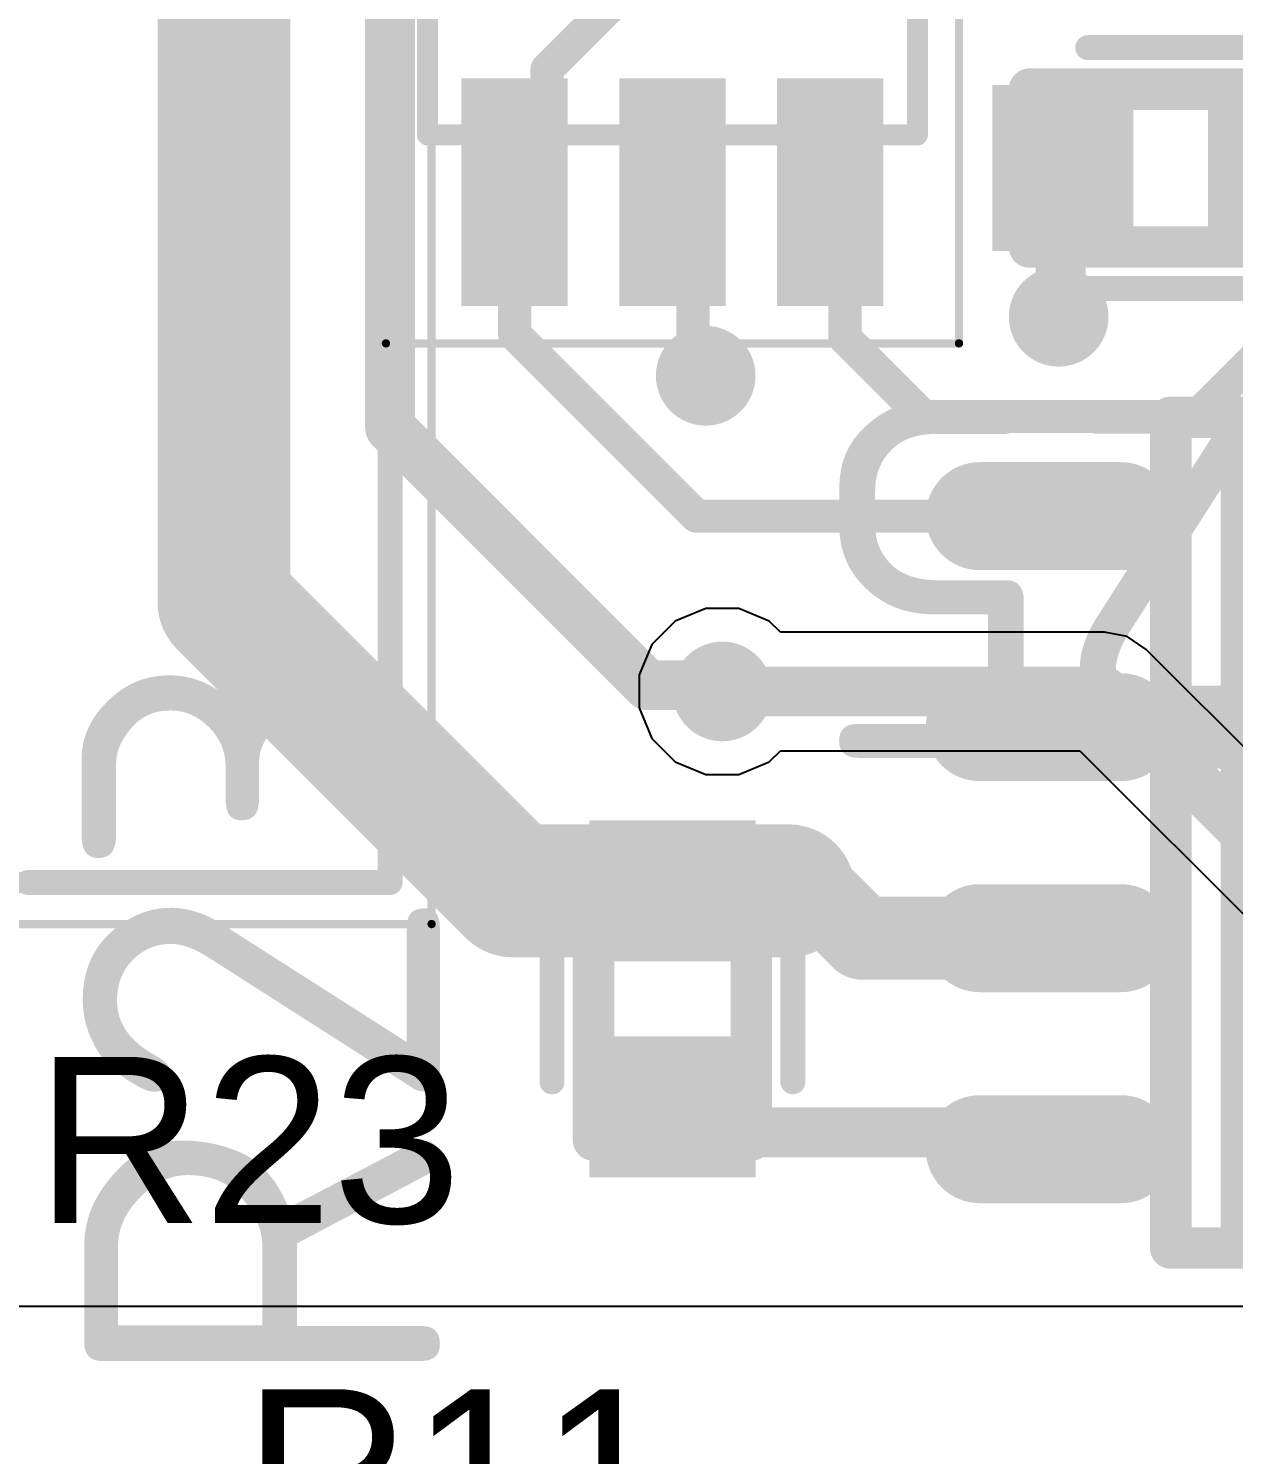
# Model space of a CAD drawing. Header units: inches. Extents: x -1.5 to 75.1, y -0.1 to 70.1.
# Drawn here: x 15.12 to 22.38, y 44.61 to 53.19 of the extents above; entities that cross this region are included whole.
import ezdxf

# ---------------------------------------------------------------- set-up
doc = ezdxf.new("R2010")
doc.units = ezdxf.units.IN
for name, color, linetype in [('Assembly Notes', 56, 'Continuous'), ('Bottom Layer', 5, 'Continuous'), ('Mechanical 13', 56, 'Continuous'), ('Mechanical 15', 56, 'Continuous'), ('Top Layer', 1, 'Continuous'), ('Top Overlay', 2, 'Continuous'), ('Top Paste', 8, 'Continuous'), ('Top Solder', 216, 'Continuous'), ('Via Holes', 16, 'Continuous')]:
    doc.layers.add(name, color=color, linetype=linetype)
doc.styles.add('Arial', font='', dxfattribs={"height": 0.2})
doc.styles.add('GOST type B', font='', dxfattribs={"height": 0.2})
doc.styles.get('Arial').set_extended_font_data('Arial')
doc.styles.get('GOST type B').set_extended_font_data('GOST type B')

# ---------------------------------------------------------------- blocks, each defined once
blk = doc.blocks.new('0603R_102')
at = {"layer": 'Top Layer'}
for points in [[(-1.05, -0.475), (-1.05, 0.475), (-0.25, 0.475), (-0.25, -0.475)], [(0.25, -0.475), (0.25, 0.475), (1.05, 0.475), (1.05, -0.475)]]:
    blk.add_hatch(color=1, dxfattribs=at).paths.add_polyline_path(points)
at = {"layer": 'Top Paste'}
for points in [[(-1.05, -0.475), (-1.05, 0.475), (-0.25, 0.475), (-0.25, -0.475)], [(0.25, -0.475), (0.25, 0.475), (1.05, 0.475), (1.05, -0.475)]]:
    blk.add_hatch(color=8, dxfattribs=at).paths.add_polyline_path(points)
at = {"layer": 'Top Solder'}
for points in [[(-1.075, -0.5), (-1.075, 0.5), (-0.225, 0.5), (-0.225, -0.5)], [(0.225, -0.5), (0.225, 0.5), (1.075, 0.5), (1.075, -0.5)]]:
    blk.add_hatch(color=216, dxfattribs=at).paths.add_polyline_path(points)
at = {"layer": 'Assembly Notes'}
for points in [[(-0.85, 0.475, 0.25, 0.25, 0), (-0.85, -0.475, 0.25, 0.25, 0)], [(0.85, 0.475, 0.25, 0.25, 0), (-0.85, 0.475, 0.25, 0.25, 0)], [(0.85, 0.475, 0.25, 0.25, 0), (0.85, -0.475, 0.25, 0.25, 0)], [(0.85, -0.475, 0.25, 0.25, 0), (-0.85, -0.475, 0.25, 0.25, 0)]]:
    blk.add_lwpolyline(points, format="xyseb", dxfattribs=at)
for points in [[(-0.9125, 0.475, 0.125, 0.125, 1), (-0.7875, 0.475, 0.125, 0.125, 1)], [(-0.9125, 0.475, 0.125, 0.125, 1), (-0.7875, 0.475, 0.125, 0.125, 1)], [(0.7875, 0.475, 0.125, 0.125, 1), (0.9125, 0.475, 0.125, 0.125, 1)], [(0.7875, 0.475, 0.125, 0.125, 1), (0.9125, 0.475, 0.125, 0.125, 1)], [(-0.9125, -0.475, 0.125, 0.125, 1), (-0.7875, -0.475, 0.125, 0.125, 1)], [(-0.9125, -0.475, 0.125, 0.125, 1), (-0.7875, -0.475, 0.125, 0.125, 1)], [(0.7875, -0.475, 0.125, 0.125, 1), (0.9125, -0.475, 0.125, 0.125, 1)], [(0.7875, -0.475, 0.125, 0.125, 1), (0.9125, -0.475, 0.125, 0.125, 1)]]:
    blk.add_lwpolyline(points, format="xyseb", close=True, dxfattribs=at)
at = {"layer": 'Top Overlay'}
for points in [[(0.5, 0.725, 0.15, 0.15, 0), (-0.5, 0.725, 0.15, 0.15, 0)], [(0.5, -0.725, 0.15, 0.15, 0), (-0.5, -0.725, 0.15, 0.15, 0)]]:
    blk.add_lwpolyline(points, format="xyseb", dxfattribs=at)
for points in [[(-0.5375, 0.725, 0.075, 0.075, 1), (-0.4625, 0.725, 0.075, 0.075, 1)], [(0.4625, 0.725, 0.075, 0.075, 1), (0.5375, 0.725, 0.075, 0.075, 1)], [(-0.5375, -0.725, 0.075, 0.075, 1), (-0.4625, -0.725, 0.075, 0.075, 1)], [(0.4625, -0.725, 0.075, 0.075, 1), (0.5375, -0.725, 0.075, 0.075, 1)]]:
    blk.add_lwpolyline(points, format="xyseb", close=True, dxfattribs=at)
at = {"layer": 'Assembly Notes', "style": 'GOST type B'}
blk.add_text('R25', height=2.15, dxfattribs=at).set_placement((-2.4, 1.4))
blk = doc.blocks.new('SO_23_5_104')
at = {"layer": 'Top Layer'}
for points in [[(-1.805, 1.245), (-0.485, 1.245), (-0.485, 0.655), (-1.805, 0.655)], [(0.485, 1.245), (1.805, 1.245), (1.805, 0.655), (0.485, 0.655)], [(-1.805, 0.295), (-0.485, 0.295), (-0.485, -0.295), (-1.805, -0.295)], [(-1.805, -0.655), (-0.485, -0.655), (-0.485, -1.245), (-1.805, -1.245)], [(0.485, -0.655), (1.805, -0.655), (1.805, -1.245), (0.485, -1.245)]]:
    blk.add_hatch(color=1, dxfattribs=at).paths.add_polyline_path(points)
at = {"layer": 'Top Paste'}
for points in [[(-1.805, 1.245), (-0.485, 1.245), (-0.485, 0.655), (-1.805, 0.655)], [(0.485, 1.245), (1.805, 1.245), (1.805, 0.655), (0.485, 0.655)], [(-1.805, 0.295), (-0.485, 0.295), (-0.485, -0.295), (-1.805, -0.295)], [(-1.805, -0.655), (-0.485, -0.655), (-0.485, -1.245), (-1.805, -1.245)], [(0.485, -0.655), (1.805, -0.655), (1.805, -1.245), (0.485, -1.245)]]:
    blk.add_hatch(color=8, dxfattribs=at).paths.add_polyline_path(points)
at = {"layer": 'Top Solder'}
for points in [[(-1.83, 1.27), (-0.46, 1.27), (-0.46, 0.63), (-1.83, 0.63)], [(0.46, 1.27), (1.83, 1.27), (1.83, 0.63), (0.46, 0.63)], [(-1.83, 0.32), (-0.46, 0.32), (-0.46, -0.32), (-1.83, -0.32)], [(-1.83, -0.63), (-0.46, -0.63), (-0.46, -1.27), (-1.83, -1.27)], [(0.46, -0.63), (1.83, -0.63), (1.83, -1.27), (0.46, -1.27)]]:
    blk.add_hatch(color=216, dxfattribs=at).paths.add_polyline_path(points)
at = {"layer": 'Mechanical 13'}
for points in [[(-0.8, 1.475, 0.127, 0.127, 0), (-0.8, -1.475, 0.127, 0.127, 0)], [(-0.8, 1.475, 0.127, 0.127, 0), (0.8, 1.475, 0.127, 0.127, 0)], [(0.8, 1.475, 0.127, 0.127, 0), (0.8, -1.475, 0.127, 0.127, 0)], [(-0.8, -1.475, 0.127, 0.127, 0), (0.8, -1.475, 0.127, 0.127, 0)]]:
    blk.add_lwpolyline(points, format="xyseb", dxfattribs=at)
for points in [[(-0.8318, 1.475, 0.0635, 0.0635, 1), (-0.7683, 1.475, 0.0635, 0.0635, 1)], [(-0.8318, 1.475, 0.0635, 0.0635, 1), (-0.7683, 1.475, 0.0635, 0.0635, 1)], [(0.7683, 1.475, 0.0635, 0.0635, 1), (0.8318, 1.475, 0.0635, 0.0635, 1)], [(0.7683, 1.475, 0.0635, 0.0635, 1), (0.8318, 1.475, 0.0635, 0.0635, 1)], [(-0.8318, -1.475, 0.0635, 0.0635, 1), (-0.7683, -1.475, 0.0635, 0.0635, 1)], [(-0.8318, -1.475, 0.0635, 0.0635, 1), (-0.7683, -1.475, 0.0635, 0.0635, 1)], [(0.7683, -1.475, 0.0635, 0.0635, 1), (0.8318, -1.475, 0.0635, 0.0635, 1)], [(0.7683, -1.475, 0.0635, 0.0635, 1), (0.8318, -1.475, 0.0635, 0.0635, 1)]]:
    blk.add_lwpolyline(points, format="xyseb", close=True, dxfattribs=at)
at = {"layer": 'Mechanical 15'}
for points in [[(-2.055, 1.725, 0.05, 0.05, 0), (2.055, 1.725, 0.05, 0.05, 0)], [(-2.055, 1.725, 0.05, 0.05, 0), (-2.055, -1.725, 0.05, 0.05, 0)], [(2.055, 1.725, 0.05, 0.05, 0), (2.055, -1.725, 0.05, 0.05, 0)], [(-2.055, -1.725, 0.05, 0.05, 0), (2.055, -1.725, 0.05, 0.05, 0)]]:
    blk.add_lwpolyline(points, format="xyseb", dxfattribs=at)
for points in [[(-2.0675, 1.725, 0.025, 0.025, 1), (-2.0425, 1.725, 0.025, 0.025, 1)], [(-2.0675, 1.725, 0.025, 0.025, 1), (-2.0425, 1.725, 0.025, 0.025, 1)], [(2.0425, 1.725, 0.025, 0.025, 1), (2.0675, 1.725, 0.025, 0.025, 1)], [(2.0425, 1.725, 0.025, 0.025, 1), (2.0675, 1.725, 0.025, 0.025, 1)], [(-2.0675, -1.725, 0.025, 0.025, 1), (-2.0425, -1.725, 0.025, 0.025, 1)], [(-2.0675, -1.725, 0.025, 0.025, 1), (-2.0425, -1.725, 0.025, 0.025, 1)], [(2.0425, -1.725, 0.025, 0.025, 1), (2.0675, -1.725, 0.025, 0.025, 1)], [(2.0425, -1.725, 0.025, 0.025, 1), (2.0675, -1.725, 0.025, 0.025, 1)]]:
    blk.add_lwpolyline(points, format="xyseb", close=True, dxfattribs=at)
blk = doc.blocks.new('0603R_118')
at = {"layer": 'Top Layer'}
for points in [[(-1.05, -0.475), (-1.05, 0.475), (-0.25, 0.475), (-0.25, -0.475)], [(0.25, -0.475), (0.25, 0.475), (1.05, 0.475), (1.05, -0.475)]]:
    blk.add_hatch(color=1, dxfattribs=at).paths.add_polyline_path(points)
at = {"layer": 'Top Paste'}
for points in [[(-1.05, -0.475), (-1.05, 0.475), (-0.25, 0.475), (-0.25, -0.475)], [(0.25, -0.475), (0.25, 0.475), (1.05, 0.475), (1.05, -0.475)]]:
    blk.add_hatch(color=8, dxfattribs=at).paths.add_polyline_path(points)
at = {"layer": 'Top Solder'}
for points in [[(-1.075, -0.5), (-1.075, 0.5), (-0.225, 0.5), (-0.225, -0.5)], [(0.225, -0.5), (0.225, 0.5), (1.075, 0.5), (1.075, -0.5)]]:
    blk.add_hatch(color=216, dxfattribs=at).paths.add_polyline_path(points)
at = {"layer": 'Assembly Notes'}
for points in [[(-0.85, 0.475, 0.25, 0.25, 0), (0.85, 0.475, 0.25, 0.25, 0)], [(-0.85, 0.475, 0.25, 0.25, 0), (-0.85, -0.475, 0.25, 0.25, 0)], [(0.85, 0.475, 0.25, 0.25, 0), (0.85, -0.475, 0.25, 0.25, 0)], [(-0.85, -0.475, 0.25, 0.25, 0), (0.85, -0.475, 0.25, 0.25, 0)]]:
    blk.add_lwpolyline(points, format="xyseb", dxfattribs=at)
for points in [[(-0.9125, 0.475, 0.125, 0.125, 1), (-0.7875, 0.475, 0.125, 0.125, 1)], [(-0.9125, 0.475, 0.125, 0.125, 1), (-0.7875, 0.475, 0.125, 0.125, 1)], [(0.7875, 0.475, 0.125, 0.125, 1), (0.9125, 0.475, 0.125, 0.125, 1)], [(0.7875, 0.475, 0.125, 0.125, 1), (0.9125, 0.475, 0.125, 0.125, 1)], [(-0.9125, -0.475, 0.125, 0.125, 1), (-0.7875, -0.475, 0.125, 0.125, 1)], [(-0.9125, -0.475, 0.125, 0.125, 1), (-0.7875, -0.475, 0.125, 0.125, 1)], [(0.7875, -0.475, 0.125, 0.125, 1), (0.9125, -0.475, 0.125, 0.125, 1)], [(0.7875, -0.475, 0.125, 0.125, 1), (0.9125, -0.475, 0.125, 0.125, 1)]]:
    blk.add_lwpolyline(points, format="xyseb", close=True, dxfattribs=at)
at = {"layer": 'Top Overlay'}
for points in [[(-0.5, 0.725, 0.15, 0.15, 0), (0.5, 0.725, 0.15, 0.15, 0)], [(-0.5, -0.725, 0.15, 0.15, 0), (0.5, -0.725, 0.15, 0.15, 0)]]:
    blk.add_lwpolyline(points, format="xyseb", dxfattribs=at)
for points in [[(-0.5375, 0.725, 0.075, 0.075, 1), (-0.4625, 0.725, 0.075, 0.075, 1)], [(0.4625, 0.725, 0.075, 0.075, 1), (0.5375, 0.725, 0.075, 0.075, 1)], [(-0.5375, -0.725, 0.075, 0.075, 1), (-0.4625, -0.725, 0.075, 0.075, 1)], [(0.4625, -0.725, 0.075, 0.075, 1), (0.5375, -0.725, 0.075, 0.075, 1)]]:
    blk.add_lwpolyline(points, format="xyseb", close=True, dxfattribs=at)
at = {"layer": 'Assembly Notes', "style": 'GOST type B'}
blk.add_text('R23', height=2.15, dxfattribs=at).set_placement((-2.4, 1.4))
blk = doc.blocks.new('SOIC_8_150')
at = {"layer": 'Top Layer'}
blk.add_hatch(color=1, dxfattribs=at).paths.add_polyline_path([(-3.45, 1.605), (-3.45, 2.205), (-2, 2.205), (-2, 1.605)])
h = blk.add_hatch(color=1, dxfattribs=at)
edge = h.paths.add_edge_path()
edge.add_arc((3.15, 1.905), 0.3, 270, 450)
edge.add_line((3.15, 2.205), (2.3, 2.205))
edge.add_arc((2.3, 1.905), 0.3, 90, 270)
edge.add_line((2.3, 1.605), (3.15, 1.605))
h = blk.add_hatch(color=1, dxfattribs=at)
edge = h.paths.add_edge_path()
edge.add_arc((-2.3, 0.635), 0.3, 270, 450)
edge.add_line((-2.3, 0.935), (-3.15, 0.935))
edge.add_arc((-3.15, 0.635), 0.3, 90, 270)
edge.add_line((-3.15, 0.335), (-2.3, 0.335))
h = blk.add_hatch(color=1, dxfattribs=at)
edge = h.paths.add_edge_path()
edge.add_arc((3.15, 0.635), 0.3, 270, 450)
edge.add_line((3.15, 0.935), (2.3, 0.935))
edge.add_arc((2.3, 0.635), 0.3, 90, 270)
edge.add_line((2.3, 0.335), (3.15, 0.335))
h = blk.add_hatch(color=1, dxfattribs=at)
edge = h.paths.add_edge_path()
edge.add_arc((-2.3, -0.635), 0.3, 270, 450)
edge.add_line((-2.3, -0.335), (-3.15, -0.335))
edge.add_arc((-3.15, -0.635), 0.3, 90, 270)
edge.add_line((-3.15, -0.935), (-2.3, -0.935))
h = blk.add_hatch(color=1, dxfattribs=at)
edge = h.paths.add_edge_path()
edge.add_arc((3.15, -0.635), 0.3, 270, 450)
edge.add_line((3.15, -0.335), (2.3, -0.335))
edge.add_arc((2.3, -0.635), 0.3, 90, 270)
edge.add_line((2.3, -0.935), (3.15, -0.935))
h = blk.add_hatch(color=1, dxfattribs=at)
edge = h.paths.add_edge_path()
edge.add_arc((-2.3, -1.905), 0.3, 270, 450)
edge.add_line((-2.3, -1.605), (-3.15, -1.605))
edge.add_arc((-3.15, -1.905), 0.3, 90, 270)
edge.add_line((-3.15, -2.205), (-2.3, -2.205))
h = blk.add_hatch(color=1, dxfattribs=at)
edge = h.paths.add_edge_path()
edge.add_arc((3.15, -1.905), 0.3, 270, 450)
edge.add_line((3.15, -1.605), (2.3, -1.605))
edge.add_arc((2.3, -1.905), 0.3, 90, 270)
edge.add_line((2.3, -2.205), (3.15, -2.205))
at = {"layer": 'Top Paste'}
blk.add_hatch(color=8, dxfattribs=at).paths.add_polyline_path([(-3.45, 1.605), (-3.45, 2.205), (-2, 2.205), (-2, 1.605)])
h = blk.add_hatch(color=8, dxfattribs=at)
edge = h.paths.add_edge_path()
edge.add_arc((3.15, 1.905), 0.3, 270, 450)
edge.add_line((3.15, 2.205), (2.3, 2.205))
edge.add_arc((2.3, 1.905), 0.3, 90, 270)
edge.add_line((2.3, 1.605), (3.15, 1.605))
h = blk.add_hatch(color=8, dxfattribs=at)
edge = h.paths.add_edge_path()
edge.add_arc((-2.3, 0.635), 0.3, 270, 450)
edge.add_line((-2.3, 0.935), (-3.15, 0.935))
edge.add_arc((-3.15, 0.635), 0.3, 90, 270)
edge.add_line((-3.15, 0.335), (-2.3, 0.335))
h = blk.add_hatch(color=8, dxfattribs=at)
edge = h.paths.add_edge_path()
edge.add_arc((3.15, 0.635), 0.3, 270, 450)
edge.add_line((3.15, 0.935), (2.3, 0.935))
edge.add_arc((2.3, 0.635), 0.3, 90, 270)
edge.add_line((2.3, 0.335), (3.15, 0.335))
h = blk.add_hatch(color=8, dxfattribs=at)
edge = h.paths.add_edge_path()
edge.add_arc((-2.3, -0.635), 0.3, 270, 450)
edge.add_line((-2.3, -0.335), (-3.15, -0.335))
edge.add_arc((-3.15, -0.635), 0.3, 90, 270)
edge.add_line((-3.15, -0.935), (-2.3, -0.935))
h = blk.add_hatch(color=8, dxfattribs=at)
edge = h.paths.add_edge_path()
edge.add_arc((3.15, -0.635), 0.3, 270, 450)
edge.add_line((3.15, -0.335), (2.3, -0.335))
edge.add_arc((2.3, -0.635), 0.3, 90, 270)
edge.add_line((2.3, -0.935), (3.15, -0.935))
h = blk.add_hatch(color=8, dxfattribs=at)
edge = h.paths.add_edge_path()
edge.add_arc((-2.3, -1.905), 0.3, 270, 450)
edge.add_line((-2.3, -1.605), (-3.15, -1.605))
edge.add_arc((-3.15, -1.905), 0.3, 90, 270)
edge.add_line((-3.15, -2.205), (-2.3, -2.205))
h = blk.add_hatch(color=8, dxfattribs=at)
edge = h.paths.add_edge_path()
edge.add_arc((3.15, -1.905), 0.3, 270, 450)
edge.add_line((3.15, -1.605), (2.3, -1.605))
edge.add_arc((2.3, -1.905), 0.3, 90, 270)
edge.add_line((2.3, -2.205), (3.15, -2.205))
at = {"layer": 'Top Solder'}
blk.add_hatch(color=216, dxfattribs=at).paths.add_polyline_path([(-3.475, 1.58), (-3.475, 2.23), (-1.975, 2.23), (-1.975, 1.58)])
h = blk.add_hatch(color=216, dxfattribs=at)
edge = h.paths.add_edge_path()
edge.add_arc((3.15, 1.905), 0.325, 270, 450)
edge.add_line((3.15, 2.23), (2.3, 2.23))
edge.add_arc((2.3, 1.905), 0.325, 90, 270)
edge.add_line((2.3, 1.58), (3.15, 1.58))
h = blk.add_hatch(color=216, dxfattribs=at)
edge = h.paths.add_edge_path()
edge.add_arc((-2.3, 0.635), 0.325, 270, 450)
edge.add_line((-2.3, 0.96), (-3.15, 0.96))
edge.add_arc((-3.15, 0.635), 0.325, 90, 270)
edge.add_line((-3.15, 0.31), (-2.3, 0.31))
h = blk.add_hatch(color=216, dxfattribs=at)
edge = h.paths.add_edge_path()
edge.add_arc((3.15, 0.635), 0.325, 270, 450)
edge.add_line((3.15, 0.96), (2.3, 0.96))
edge.add_arc((2.3, 0.635), 0.325, 90, 270)
edge.add_line((2.3, 0.31), (3.15, 0.31))
h = blk.add_hatch(color=216, dxfattribs=at)
edge = h.paths.add_edge_path()
edge.add_arc((-2.3, -0.635), 0.325, 270, 450)
edge.add_line((-2.3, -0.31), (-3.15, -0.31))
edge.add_arc((-3.15, -0.635), 0.325, 90, 270)
edge.add_line((-3.15, -0.96), (-2.3, -0.96))
h = blk.add_hatch(color=216, dxfattribs=at)
edge = h.paths.add_edge_path()
edge.add_arc((3.15, -0.635), 0.325, 270, 450)
edge.add_line((3.15, -0.31), (2.3, -0.31))
edge.add_arc((2.3, -0.635), 0.325, 90, 270)
edge.add_line((2.3, -0.96), (3.15, -0.96))
h = blk.add_hatch(color=216, dxfattribs=at)
edge = h.paths.add_edge_path()
edge.add_arc((-2.3, -1.905), 0.325, 270, 450)
edge.add_line((-2.3, -1.58), (-3.15, -1.58))
edge.add_arc((-3.15, -1.905), 0.325, 90, 270)
edge.add_line((-3.15, -2.23), (-2.3, -2.23))
h = blk.add_hatch(color=216, dxfattribs=at)
edge = h.paths.add_edge_path()
edge.add_arc((3.15, -1.905), 0.325, 270, 450)
edge.add_line((3.15, -1.58), (2.3, -1.58))
edge.add_arc((2.3, -1.905), 0.325, 90, 270)
edge.add_line((2.3, -2.23), (3.15, -2.23))
at = {"layer": 'Mechanical 13'}
for points in [[(-2, 2.5, 0.25, 0.25, 0), (-2, -2.5, 0.25, 0.25, 0)], [(2, 2.5, 0.25, 0.25, 0), (-2, 2.5, 0.25, 0.25, 0)], [(2, 2.5, 0.25, 0.25, 0), (2, -2.5, 0.25, 0.25, 0)], [(2, -2.5, 0.25, 0.25, 0), (-2, -2.5, 0.25, 0.25, 0)]]:
    blk.add_lwpolyline(points, format="xyseb", dxfattribs=at)
for points in [[(-2.0625, 2.5, 0.125, 0.125, 1), (-1.9375, 2.5, 0.125, 0.125, 1)], [(-2.0625, 2.5, 0.125, 0.125, 1), (-1.9375, 2.5, 0.125, 0.125, 1)], [(1.9375, 2.5, 0.125, 0.125, 1), (2.0625, 2.5, 0.125, 0.125, 1)], [(1.9375, 2.5, 0.125, 0.125, 1), (2.0625, 2.5, 0.125, 0.125, 1)], [(-0.525, 1.525, 0.25, 0.25, 1), (-1.525, 1.525, 0.25, 0.25, 1)], [(-1.5875, 1.525, 0.125, 0.125, 1), (-1.4625, 1.525, 0.125, 0.125, 1)], [(-0.5875, 1.525, 0.125, 0.125, 1), (-0.4625, 1.525, 0.125, 0.125, 1)], [(-2.0625, -2.5, 0.125, 0.125, 1), (-1.9375, -2.5, 0.125, 0.125, 1)], [(-2.0625, -2.5, 0.125, 0.125, 1), (-1.9375, -2.5, 0.125, 0.125, 1)], [(1.9375, -2.5, 0.125, 0.125, 1), (2.0625, -2.5, 0.125, 0.125, 1)], [(1.9375, -2.5, 0.125, 0.125, 1), (2.0625, -2.5, 0.125, 0.125, 1)]]:
    blk.add_lwpolyline(points, format="xyseb", close=True, dxfattribs=at)
at = {"layer": 'Top Overlay'}
for points in [[(-2.6, 2.755, 0.25, 0.25, 1), (-2.85, 2.755, 0.25, 0.25, 1)], [(-2.9125, 2.755, 0.125, 0.125, 1), (-2.7875, 2.755, 0.125, 0.125, 1)], [(-2.6625, 2.755, 0.125, 0.125, 1), (-2.5375, 2.755, 0.125, 0.125, 1)], [(-1.65, 2.5, 0.1, 0.1, 1), (-1.55, 2.5, 0.1, 0.1, 1)], [(-1.65, 2.5, 0.1, 0.1, 1), (-1.55, 2.5, 0.1, 0.1, 1)], [(1.55, 2.5, 0.1, 0.1, 1), (1.65, 2.5, 0.1, 0.1, 1)], [(1.55, 2.5, 0.1, 0.1, 1), (1.65, 2.5, 0.1, 0.1, 1)], [(-0.3, 1.5, 0.6, 0.6, 1), (-0.9, 1.5, 0.6, 0.6, 1)], [(-1.05, 1.5, 0.3, 0.3, 1), (-0.75, 1.5, 0.3, 0.3, 1)], [(-0.45, 1.5, 0.3, 0.3, 1), (-0.15, 1.5, 0.3, 0.3, 1)], [(-1.65, -2.5, 0.1, 0.1, 1), (-1.55, -2.5, 0.1, 0.1, 1)], [(-1.65, -2.5, 0.1, 0.1, 1), (-1.55, -2.5, 0.1, 0.1, 1)], [(1.55, -2.5, 0.1, 0.1, 1), (1.65, -2.5, 0.1, 0.1, 1)], [(1.55, -2.5, 0.1, 0.1, 1), (1.65, -2.5, 0.1, 0.1, 1)]]:
    blk.add_lwpolyline(points, format="xyseb", close=True, dxfattribs=at)
for points in [[(1.6, 2.5, 0.2, 0.2, 0), (-1.6, 2.5, 0.2, 0.2, 0)], [(-1.6, 2.5, 0.2, 0.2, 0), (-1.6, -2.5, 0.2, 0.2, 0)], [(1.6, 2.5, 0.2, 0.2, 0), (1.6, -2.5, 0.2, 0.2, 0)], [(1.6, -2.5, 0.2, 0.2, 0), (-1.6, -2.5, 0.2, 0.2, 0)]]:
    blk.add_lwpolyline(points, format="xyseb", dxfattribs=at)
blk = doc.blocks.new('ECAP_SMD_6_6_6_6_164')
at = {"layer": 'Mechanical 13'}
for points in [[(3.3, 3.3, 0.127, 0.127, 0), (-2.3, 3.3, 0.127, 0.127, 0)], [(3.3, -3.3, 0.127, 0.127, 0), (3.3, 3.3, 0.127, 0.127, 0)]]:
    blk.add_lwpolyline(points, format="xyseb", dxfattribs=at)
blk.add_lwpolyline([(3.2683, 3.3, 0.0635, 0.0635, 1), (3.3318, 3.3, 0.0635, 0.0635, 1)], format="xyseb", close=True, dxfattribs=at)
blk.add_lwpolyline([(3.2683, 3.3, 0.0635, 0.0635, 1), (3.3318, 3.3, 0.0635, 0.0635, 1)], format="xyseb", close=True, dxfattribs=at)
at = {"layer": 'Mechanical 15'}
for points in [[(3.55, 3.55, 0.05, 0.05, 0), (-2.425, 3.55, 0.05, 0.05, 0)], [(3.55, 1.05, 0.05, 0.05, 0), (3.55, 3.55, 0.05, 0.05, 0)]]:
    blk.add_lwpolyline(points, format="xyseb", dxfattribs=at)
blk.add_lwpolyline([(3.5375, 3.55, 0.025, 0.025, 1), (3.5625, 3.55, 0.025, 0.025, 1)], format="xyseb", close=True, dxfattribs=at)
blk.add_lwpolyline([(3.5375, 3.55, 0.025, 0.025, 1), (3.5625, 3.55, 0.025, 0.025, 1)], format="xyseb", close=True, dxfattribs=at)
at = {"layer": 'Top Overlay'}
for points in [[(3.3, 3.3, 0.15, 0.15, 0), (-2.3, 3.3, 0.15, 0.15, 0)], [(3.3, 1.12, 0.15, 0.15, 0), (3.3, 3.3, 0.15, 0.15, 0)]]:
    blk.add_lwpolyline(points, format="xyseb", dxfattribs=at)
for points in [[(3.2625, 3.3, 0.075, 0.075, 1), (3.3375, 3.3, 0.075, 0.075, 1)], [(3.2625, 3.3, 0.075, 0.075, 1), (3.3375, 3.3, 0.075, 0.075, 1)], [(3.2625, 1.12, 0.075, 0.075, 1), (3.3375, 1.12, 0.075, 0.075, 1)]]:
    blk.add_lwpolyline(points, format="xyseb", close=True, dxfattribs=at)

msp = doc.modelspace()

# ---------------------------------------------------------------- hatches: boundary and pattern name
at = {"layer": 'Bottom Layer'}
h = msp.add_hatch(color=5, dxfattribs=at)
edge = h.paths.add_edge_path()
edge.add_arc((21.325, 51.455), 0.3, 0, 360)
h = msp.add_hatch(color=5, dxfattribs=at)
edge = h.paths.add_edge_path()
edge.add_arc((19.2, 51.1), 0.3, 0, 360)
h = msp.add_hatch(color=5, dxfattribs=at)
edge = h.paths.add_edge_path()
edge.add_arc((19.3, 49.2), 0.3, 0, 360)
at = {"layer": 'Top Layer'}
h = msp.add_hatch(color=1, dxfattribs=at)
edge = h.paths.add_edge_path()
edge.add_arc((21.325, 51.455), 0.3, 0, 360)
h = msp.add_hatch(color=1, dxfattribs=at)
edge = h.paths.add_edge_path()
edge.add_arc((19.2, 51.1), 0.3, 0, 360)
h = msp.add_hatch(color=1, dxfattribs=at)
edge = h.paths.add_edge_path()
edge.add_arc((19.3, 49.2), 0.3, 0, 360)
at = {"layer": 'Via Holes'}
h = msp.add_hatch(color=7, dxfattribs=at)
edge = h.paths.add_edge_path()
edge.add_arc((21.325, 51.455), 0.15, 0, 360)
h = msp.add_hatch(color=7, dxfattribs=at)
edge = h.paths.add_edge_path()
edge.add_arc((19.2, 51.1), 0.15, 0, 360)
h = msp.add_hatch(color=7, dxfattribs=at)
edge = h.paths.add_edge_path()
edge.add_arc((19.3, 49.2), 0.15, 0, 360)

# ---------------------------------------------------------------- linework, layer by layer
at = {"layer": 'Bottom Layer'}
for p, q in [((19.2005, 49.7), (19.0168, 49.6239)), ((19.3995, 49.7), (19.2005, 49.7)), ((19.5832, 49.6239), (19.3995, 49.7)), ((19.0168, 49.6239), (18.8761, 49.4832)), ((19.6503, 49.5569), (19.5832, 49.6239)), ((21.6, 49.5569), (19.6503, 49.5569)), ((21.7366, 49.5297), (21.6, 49.5569)), ((21.8523, 49.4523), (21.7366, 49.5297)), ((18.8761, 49.4832), (18.8, 49.2995)), ((28.6047, 42.7), (21.8523, 49.4523)), ((18.8, 49.2995), (18.8, 49.1005)), ((18.8, 49.1005), (18.8761, 48.9168)), ((18.8761, 48.9168), (19.0168, 48.7761)), ((19.5832, 48.7761), (19.6503, 48.8431)), ((19.6503, 48.8431), (21.4522, 48.8431)), ((21.4522, 48.8431), (28.1, 42.1953)), ((19.0168, 48.7761), (19.2005, 48.7)), ((19.3995, 48.7), (19.5832, 48.7761)), ((19.2005, 48.7), (19.3995, 48.7))]:
    msp.add_line(p, q, dxfattribs=at)
for points in [[(19.3, 49.2, 0.3, 0.3, 0), (21.6, 49.2, 0.3, 0.3, 0)], [(21.6, 49.2, 0.3, 0.3, 0), (28.6, 42.2, 0.3, 0.3, 0)]]:
    msp.add_lwpolyline(points, format="xyseb", dxfattribs=at)
for points in [[(19.225, 49.2, 0.15, 0.15, 1), (19.375, 49.2, 0.15, 0.15, 1)], [(21.525, 49.2, 0.15, 0.15, 1), (21.675, 49.2, 0.15, 0.15, 1)], [(21.525, 49.2, 0.15, 0.15, 1), (21.675, 49.2, 0.15, 0.15, 1)]]:
    msp.add_lwpolyline(points, format="xyseb", close=True, dxfattribs=at)
at = {"layer": 'Top Layer'}
msp.add_line((9.9, 45.5), (22.5, 45.5), dxfattribs=at)
for points in [[(16.3, 49.7373, 0.8, 0.8, 0), (16.3, 61.55, 0.8, 0.8, 0)], [(17.3, 50.7879, 0.3, 0.3, 0), (17.3, 53.38, 0.3, 0.3, 0)], [(18.245, 52.945, 0.2, 0.2, 0), (18.6611, 53.3611, 0.2, 0.2, 0)], [(18.245, 52.4, 0.2, 0.2, 0), (18.245, 52.945, 0.2, 0.2, 0)], [(18.05, 52.205, 0.2, 0.2, 0), (18.245, 52.4, 0.2, 0.2, 0)], [(21.3375, 52.3375, 0.3, 0.3, 0), (21.35, 52.35, 0.3, 0.3, 0)], [(21.3375, 51.4675, 0.3, 0.3, 0), (21.3375, 52.3375, 0.3, 0.3, 0)], [(18.05, 51.35, 0.2, 0.2, 0), (18.05, 52.205, 0.2, 0.2, 0)], [(19, 52.205, 0.2, 0.2, 0), (19.1235, 52.0815, 0.2, 0.2, 0)], [(19.95, 52.205, 0.2, 0.2, 0), (20.0393, 52.1157, 0.2, 0.2, 0)], [(20.0393, 51.3263, 0.2, 0.2, 0), (20.0393, 52.1157, 0.2, 0.2, 0)], [(19.1235, 51.1765, 0.2, 0.2, 0), (19.1235, 52.0815, 0.2, 0.2, 0)], [(21.325, 51.455, 0.3, 0.3, 0), (21.3375, 51.4675, 0.3, 0.3, 0)], [(18.05, 51.35, 0.2, 0.2, 0), (19.145, 50.255, 0.2, 0.2, 0)], [(20.0393, 51.3263, 0.2, 0.2, 0), (20.5106, 50.855, 0.2, 0.2, 0)], [(22.155, 50.855, 0.2, 0.2, 0), (22.65, 51.35, 0.2, 0.2, 0)], [(19.1235, 51.1765, 0.2, 0.2, 0), (19.2, 51.1, 0.2, 0.2, 0)], [(17.3, 50.7879, 0.3, 0.3, 0), (18.85, 49.2379, 0.3, 0.3, 0)], [(20.5106, 50.855, 0.2, 0.2, 0), (22.155, 50.855, 0.2, 0.2, 0)], [(19.145, 50.255, 0.2, 0.2, 0), (21.275, 50.255, 0.2, 0.2, 0)], [(16.3, 49.7373, 0.8, 0.8, 0), (18.0373, 48, 0.8, 0.8, 0)], [(18.85, 49.2379, 0.3, 0.3, 0), (19.2621, 49.2379, 0.3, 0.3, 0)], [(19.2621, 49.2379, 0.3, 0.3, 0), (19.3, 49.2, 0.3, 0.3, 0)], [(21.275, 48.985, 0.5, 0.5, 0), (23.3, 48.985, 0.5, 0.5, 0)], [(18.0373, 48, 0.8, 0.8, 0), (19.075, 48, 0.8, 0.8, 0)], [(19, 48, 0.8, 0.8, 0), (19.7, 48, 0.8, 0.8, 0)], [(19.7, 47.9333, 0.5, 0.5, 0), (19.9246, 47.9333, 0.5, 0.5, 0)], [(19.9246, 47.9333, 0.5, 0.5, 0), (20.1429, 47.715, 0.5, 0.5, 0)], [(20.1429, 47.715, 0.5, 0.5, 0), (21.275, 47.715, 0.5, 0.5, 0)], [(19, 46.7, 0.3, 0.3, 0), (19.1535, 46.5465, 0.3, 0.3, 0)], [(19.1535, 46.5465, 0.3, 0.3, 0), (20.6674, 46.5465, 0.3, 0.3, 0)], [(20.6674, 46.5465, 0.3, 0.3, 0), (20.7688, 46.445, 0.3, 0.3, 0)], [(20.7688, 46.445, 0.3, 0.3, 0), (21.275, 46.445, 0.3, 0.3, 0)]]:
    msp.add_lwpolyline(points, format="xyseb", dxfattribs=at)
for points in [[(18.195, 52.945, 0.1, 0.1, 1), (18.295, 52.945, 0.1, 0.1, 1)], [(18.195, 52.945, 0.1, 0.1, 1), (18.295, 52.945, 0.1, 0.1, 1)], [(18.195, 52.4, 0.1, 0.1, 1), (18.295, 52.4, 0.1, 0.1, 1)], [(18.195, 52.4, 0.1, 0.1, 1), (18.295, 52.4, 0.1, 0.1, 1)], [(21.2625, 52.3375, 0.15, 0.15, 1), (21.4125, 52.3375, 0.15, 0.15, 1)], [(21.2625, 52.3375, 0.15, 0.15, 1), (21.4125, 52.3375, 0.15, 0.15, 1)], [(21.275, 52.35, 0.15, 0.15, 1), (21.425, 52.35, 0.15, 0.15, 1)], [(18, 52.205, 0.1, 0.1, 1), (18.1, 52.205, 0.1, 0.1, 1)], [(18, 52.205, 0.1, 0.1, 1), (18.1, 52.205, 0.1, 0.1, 1)], [(18.95, 52.205, 0.1, 0.1, 1), (19.05, 52.205, 0.1, 0.1, 1)], [(19.9, 52.205, 0.1, 0.1, 1), (20, 52.205, 0.1, 0.1, 1)], [(19.9893, 52.1157, 0.1, 0.1, 1), (20.0893, 52.1157, 0.1, 0.1, 1)], [(19.9893, 52.1157, 0.1, 0.1, 1), (20.0893, 52.1157, 0.1, 0.1, 1)], [(19.0735, 52.0815, 0.1, 0.1, 1), (19.1735, 52.0815, 0.1, 0.1, 1)], [(19.0735, 52.0815, 0.1, 0.1, 1), (19.1735, 52.0815, 0.1, 0.1, 1)], [(21.25, 51.455, 0.15, 0.15, 1), (21.4, 51.455, 0.15, 0.15, 1)], [(21.2625, 51.4675, 0.15, 0.15, 1), (21.4125, 51.4675, 0.15, 0.15, 1)], [(21.2625, 51.4675, 0.15, 0.15, 1), (21.4125, 51.4675, 0.15, 0.15, 1)], [(18, 51.35, 0.1, 0.1, 1), (18.1, 51.35, 0.1, 0.1, 1)], [(18, 51.35, 0.1, 0.1, 1), (18.1, 51.35, 0.1, 0.1, 1)], [(19.9893, 51.3263, 0.1, 0.1, 1), (20.0893, 51.3263, 0.1, 0.1, 1)], [(19.9893, 51.3263, 0.1, 0.1, 1), (20.0893, 51.3263, 0.1, 0.1, 1)], [(19.0735, 51.1765, 0.1, 0.1, 1), (19.1735, 51.1765, 0.1, 0.1, 1)], [(19.0735, 51.1765, 0.1, 0.1, 1), (19.1735, 51.1765, 0.1, 0.1, 1)], [(19.15, 51.1, 0.1, 0.1, 1), (19.25, 51.1, 0.1, 0.1, 1)], [(17.225, 50.7879, 0.15, 0.15, 1), (17.375, 50.7879, 0.15, 0.15, 1)], [(17.225, 50.7879, 0.15, 0.15, 1), (17.375, 50.7879, 0.15, 0.15, 1)], [(20.4606, 50.855, 0.1, 0.1, 1), (20.5606, 50.855, 0.1, 0.1, 1)], [(20.4606, 50.855, 0.1, 0.1, 1), (20.5606, 50.855, 0.1, 0.1, 1)], [(22.105, 50.855, 0.1, 0.1, 1), (22.205, 50.855, 0.1, 0.1, 1)], [(22.105, 50.855, 0.1, 0.1, 1), (22.205, 50.855, 0.1, 0.1, 1)], [(19.095, 50.255, 0.1, 0.1, 1), (19.195, 50.255, 0.1, 0.1, 1)], [(19.095, 50.255, 0.1, 0.1, 1), (19.195, 50.255, 0.1, 0.1, 1)], [(21.225, 50.255, 0.1, 0.1, 1), (21.325, 50.255, 0.1, 0.1, 1)], [(16.1, 49.7373, 0.4, 0.4, 1), (16.5, 49.7373, 0.4, 0.4, 1)], [(16.1, 49.7373, 0.4, 0.4, 1), (16.5, 49.7373, 0.4, 0.4, 1)], [(18.775, 49.2379, 0.15, 0.15, 1), (18.925, 49.2379, 0.15, 0.15, 1)], [(18.775, 49.2379, 0.15, 0.15, 1), (18.925, 49.2379, 0.15, 0.15, 1)], [(19.1871, 49.2379, 0.15, 0.15, 1), (19.3371, 49.2379, 0.15, 0.15, 1)], [(19.1871, 49.2379, 0.15, 0.15, 1), (19.3371, 49.2379, 0.15, 0.15, 1)], [(19.225, 49.2, 0.15, 0.15, 1), (19.375, 49.2, 0.15, 0.15, 1)], [(21.15, 48.985, 0.25, 0.25, 1), (21.4, 48.985, 0.25, 0.25, 1)], [(17.8373, 48, 0.4, 0.4, 1), (18.2373, 48, 0.4, 0.4, 1)], [(17.8373, 48, 0.4, 0.4, 1), (18.2373, 48, 0.4, 0.4, 1)], [(18.8, 48, 0.4, 0.4, 1), (19.2, 48, 0.4, 0.4, 1)], [(18.875, 48, 0.4, 0.4, 1), (19.275, 48, 0.4, 0.4, 1)], [(19.5, 48, 0.4, 0.4, 1), (19.9, 48, 0.4, 0.4, 1)], [(19.575, 47.9333, 0.25, 0.25, 1), (19.825, 47.9333, 0.25, 0.25, 1)], [(19.7996, 47.9333, 0.25, 0.25, 1), (20.0496, 47.9333, 0.25, 0.25, 1)], [(19.7996, 47.9333, 0.25, 0.25, 1), (20.0496, 47.9333, 0.25, 0.25, 1)], [(20.0179, 47.715, 0.25, 0.25, 1), (20.2679, 47.715, 0.25, 0.25, 1)], [(20.0179, 47.715, 0.25, 0.25, 1), (20.2679, 47.715, 0.25, 0.25, 1)], [(21.15, 47.715, 0.25, 0.25, 1), (21.4, 47.715, 0.25, 0.25, 1)], [(18.925, 46.7, 0.15, 0.15, 1), (19.075, 46.7, 0.15, 0.15, 1)], [(19.0785, 46.5465, 0.15, 0.15, 1), (19.2285, 46.5465, 0.15, 0.15, 1)], [(19.0785, 46.5465, 0.15, 0.15, 1), (19.2285, 46.5465, 0.15, 0.15, 1)], [(20.5924, 46.5465, 0.15, 0.15, 1), (20.7424, 46.5465, 0.15, 0.15, 1)], [(20.5924, 46.5465, 0.15, 0.15, 1), (20.7424, 46.5465, 0.15, 0.15, 1)], [(20.6938, 46.445, 0.15, 0.15, 1), (20.8438, 46.445, 0.15, 0.15, 1)], [(20.6938, 46.445, 0.15, 0.15, 1), (20.8438, 46.445, 0.15, 0.15, 1)], [(21.2, 46.445, 0.15, 0.15, 1), (21.35, 46.445, 0.15, 0.15, 1)]]:
    msp.add_lwpolyline(points, format="xyseb", close=True, dxfattribs=at)

# ---------------------------------------------------------------- block references
for name, p, rotation in [('ECAP_SMD_6_6_6_6_164', (14, 51.35), 270), ('SO_23_5_104', (19, 53.35), 90), ('0603R_102', (22, 52.35), 180), ('SOIC_8_150', (24, 48.35), 180), ('0603R_118', (19, 47.35), 90)]:
    msp.add_blockref(name, p, dxfattribs=dict(rotation=rotation))

# ---------------------------------------------------------------- texts
at = {"layer": 'Top Overlay', "style": 'Arial'}
for s, p in [('R23', (15.1671, 46.0002)), ('R11', (16.417, 44.0002))]:
    msp.add_text(s, height=1, dxfattribs=at).set_placement(p)

doc.saveas('drawing.dxf')
